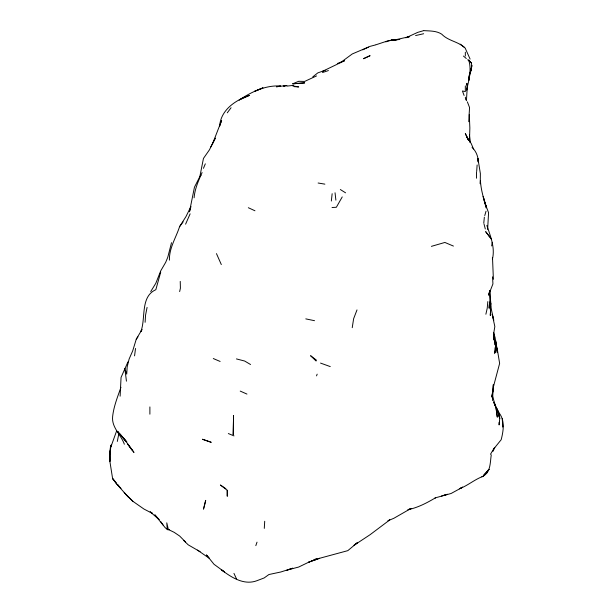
<?xml version="1.0" encoding="UTF-8"?>
<svg xmlns="http://www.w3.org/2000/svg" width="613" height="613" viewBox="0 0 613 613"><rect width="100%" height="100%" fill="white"/><g stroke="black" fill="none" stroke-linecap="round" stroke-linejoin="round"><path stroke-width="0.92" d="M465.328 85.92L465.328 91.552L462.424 90.992L464.095 95.475M489.136 304.745L489.128 308.232L489.871 301.933L489.948 290.8M495.082 347.663L494.63 353.64L496.208 347.686L495.082 352.314L495.879 346.575L495.089 341.142L495.089 344.866M489.557 290.577L490.852 303.351L490.339 315.411L490.576 309.849M476.493 178.23L476.546 172.176M492.446 257.698L492.431 259.222C495.227 247.56 490.523 236.266 486.845 225.446M499.158 422.257L499.097 424.947L499.741 418.449L499.365 413.285L496.461 408.089L497.005 409.821M499.281 416.878L499.365 413.285C505.089 420.878 503.388 431.169 501.166 439.736L493.503 449.206L490.454 454.317M466.945 88.379C469.259 79.238 471.642 69.139 468.669 59.898L471.274 62.848L471.803 65.568L471.274 70.342M466.807 85.015L466.868 83.337L467.183 88.249L466.432 100.731M487.626 229.423L488.576 212.696L484.492 201.953L483.182 196.528L486.546 207.638C483.611 198.865 480.937 189.792 480.416 180.498L480.27 183.777L480.37 173.602L477.902 158.43L478.194 162.031C478.324 156.491 476.01 151.135 472.048 147.289M494.967 343.931L495.879 346.575L494.231 339.663L494.369 340.567L493.634 332.453L494.032 339.556L493.802 336.859M490.691 307.067L490.852 303.351M490.339 315.411L490.569 310.063M492.538 400.542L493.319 384.673M493.618 384.818L493.365 389.255L491.726 397.078L493.396 387.293L493.365 389.255L493.281 384.78M264.287 528.391L264.709 521.272M145.105 322.3L145.557 315.166L147.074 307.419M476.676 171.464L477.129 164.974M169.41 260.165C169.104 248.142 175.916 237.867 179.525 226.833M487.802 301.588L487.243 308.147L485.879 314.231M468.746 121.703L469.543 107.497L467.382 101.873M493.526 384.696L493.289 387.232L499.633 363.402L497.12 348.207L495.595 342.851M483.787 222.971L484.354 217.132M120.125 396.182L121.052 377.424L127.964 361.862M149.886 406.925L149.886 414.181M331.342 201.033L332.146 193.7M469.788 72.25L468.784 80.441L469.336 77.882M134.561 355.877L135.527 348.452M110.593 448.762L109.727 454.425L109.88 461.382L112.6 478.523L116.133 483.35L126.079 494.599L132.768 501.235L143.932 509.028L152.645 513.556M110.884 446.869L116.669 430.816M194.099 197.8C194.811 188.865 198.482 180.628 202.106 172.559M491.274 454.792C490.009 462.846 490.936 472.93 481.81 476.822M493.572 334.162L494.837 326.553L492.201 314.331L493.833 320.262M470.73 71.821L471.803 65.568L469.328 76.901M491.649 245.928L492.27 242.319M352.237 327.694L353.617 318.745L357.004 309.917M179.647 226.557L185.938 216.65L190.965 206.489L189.478 211.822L194.451 187.203L199.853 176.582L203.455 158.422L209.408 149.879L215.355 138.101L210.772 146.944M117.313 441.437L118.853 433.675L118.462 431.927M179.647 291.596L180.406 288.179L180.237 281.398M204.029 507.441L205.692 500.369L203.455 509.158L203.822 508.323M489.143 292.547L488.53 295.144L492.929 283.934L492.553 276.846M468.707 77.522L469.857 72.955M171.51 242.687L167.74 257.391L165.702 262.303L160.736 270.831L155.832 283.267L150.714 291.566M484.76 215.546L486.025 211.224M486.914 472.891L487.687 470.286M160.729 272.049L155.84 289.704C140.078 296.631 145.978 318.408 140.86 331.625L141.963 329.602M141.917 329.664L136.27 339.173L132.707 350.858L129.121 359.019L127.144 367.034L126.722 374.145L124.814 368.382L126.454 381.179M255.828 545.647L257.016 542.153M120.953 387.301C117.596 396.902 113.712 406.457 112.623 416.648C111.497 427.545 121.045 434.724 124.362 444.241M468.57 79.338L469.137 77.767M316.538 375.884L317.159 374.16M212.895 142.875L221.638 120.432L219.615 126.132C220.787 109.896 235.492 100.141 249.598 95.337L239.162 100.011C251.537 91.904 265.329 85.077 280.616 85.996L276.517 86.778M203.447 168.322L205.324 163.832M190.122 213.837L185.593 224.166M492.99 451.329L494.737 447.551M342.23 196.926L336.345 207.271L332.031 207.508M493.503 449.206L494.691 447.398M179.532 226.703L183.118 221.898M227.262 112.823L231.07 107.735M136.27 339.173L137.986 336.882M199.853 176.582L201.003 175.28M483.81 474.784L489.136 469.351L483.182 476.316C474.677 479.366 467.834 485.619 459.375 488.776L462.531 487.166M312.791 76.847L317.825 72.878L325.235 70.288M322.484 71.338L340.338 62.741L352.245 53.967L370.099 46.35L375.6 44.902M462.608 487.205L451.137 493.473L435.054 497.932L435.567 497.764C426.817 502.959 418.012 507.579 407.898 509.74L410.994 508.415M316.53 75.928L304.63 81.437L298.677 81.291L292.723 83.812L304.63 82.885L292.723 83.812M410.909 508.499L393.906 518.261L387.96 520.759L389.776 519.901L370.099 534.697L354.046 545.286L357.555 542.528L347.816 550.65L319.672 558.267L311.404 561.025M362.72 49.837L368.474 47.14M313.979 559.738L316.53 558.573M340.338 62.695L344.498 60.787L337.319 63.514M405.814 37.837L417.714 32.374L423.667 30.65M293.673 85.337L286.777 86.127M286.777 570.243L292.723 568.205L280.823 571.99L268.923 574.527L264.165 577.952L256.993 580.68C243.936 585.63 231.362 577.362 221.308 569.761L224.527 571.96L214.014 564.282L206.451 554.911L209.401 558.382L197.501 550.114M319.672 558.267L308.485 562.305L310.576 561.301L298.677 567.048L287.543 569.944M376.045 44.749L387.952 40.803L396.174 39.899L391.676 39.922L385.799 41.876M415.599 35.554L423.66 33.738M322.484 72.541L328.43 70.556M311.435 561.01L315.695 559.592M406.588 37.585L409.706 36.588L393.906 40.129L391.676 39.922L399.852 39.439L393.906 40.129M442.946 495.61L447.467 494.277L441.521 496.04M431.391 246.357L444.885 242.449L453.421 246.074M284.057 86.035L286.777 85.475L276.57 86.762M283.482 86.134L286.777 85.475M169.441 529.64L167.74 529.778L165.173 527.67L154.805 514.813L159.051 519.418M168.345 529.502L167.226 529.448L166.782 522.828L168.345 529.502L174.153 532.322L179.64 536.023L185.593 542.045M424.104 30.65C430.096 31.041 436.502 30.742 441.751 34.198C448.295 41.025 458.325 41.5 464.976 47.883L460.225 44.151M294.102 86.625L298.677 86.939L292.73 85.912M318.124 183.011L324.882 184.145M305.787 318.875L314.53 320.699M236.434 358.919L244.664 361.034L250.548 364.513M320.522 363.08L330.261 366.589M228.327 433.552L234.013 435.904M213.286 358.536L220.128 361.455M240.212 391.094L246.955 394.075M248.334 207.723L254.962 210.772M200.099 551.7L188.206 544.827L183.754 540.52M152.292 513.158L150.162 511.817L158.982 519.487M340.338 189.524L345.563 192.819M225.875 488.714L220.396 485.006L227.254 490.277L227.254 496.139L227.254 490.277M316.53 360.252L310.584 355.693L316.093 361.026M463.443 56.044L466.294 58.519M467.711 59.752L471.274 62.848M120.999 488.423L116.133 483.35M120.125 434.173L117.397 431.36L126.079 441.582L120.125 434.173L126.822 441.774M124.178 492.454L128.224 496.982M132.033 450.08L127.78 444.226L133.979 452.432L123.42 437.904M115.964 482.707L112.6 478.523L116.072 482.776M117.75 484.868L120.125 487.741L117.811 484.906M160.629 521.479L163.066 524.981M493.442 332.721L495.082 337.441L497.327 352.613L495.588 340.453L496.392 347.786M468.608 140.438L466.623 136.676L471.274 143.649L473.489 149.005M492.668 396.534L496.086 408.304L497.273 417.024L496.086 408.304L494.047 402.611L497.748 410.419L499.741 418.449L497.557 411.545M468.585 140.27L465.328 133.565L467.78 138.837M233.959 573.393L236.465 578.818M216.458 253.613L221.316 264.563M493.733 401.921L495.082 405.147L494.047 402.611M470.094 59.078L465.328 48.419M483.964 223.783L485.289 228.986M485.09 203.815L486.094 207.899M493.35 318.538L490.684 306.308M495.519 343.832L495.894 345.579M465.328 97.214L465.765 99.881M335.043 192.781L335.886 200.137M469.282 114.516L469.857 127.933L469.52 139.848L469.481 135.021L470.002 142.507M469.481 135.021L469.941 141.634M502.277 418.48L502.714 427.031L502.43 419.997M492.523 257.935L493.388 279.283M465.328 52.182L465.328 56.067M109.919 452.578L109.88 461.382L109.919 452.578L111.168 444.984L110.309 447.888L109.727 454.425L109.919 452.578M233.553 415.553L233.208 434.64L233.553 415.553M467.183 88.249L466.769 90.004L467.183 88.249M364.122 58.373L363.555 58.725L370.099 55.668L364.122 58.373M261.46 88.448L254.594 91.352L262.969 87.866L261.46 88.448M211.11 442.264L202.528 439.276L211.11 442.264M132.768 501.235L126.079 494.599L132.768 501.235M489.128 236.12L485.649 231.622L491.45 239.17L489.128 236.12M490.285 303.021L490.048 301.834L490.408 309.971L490.285 303.021"/></g></svg>
